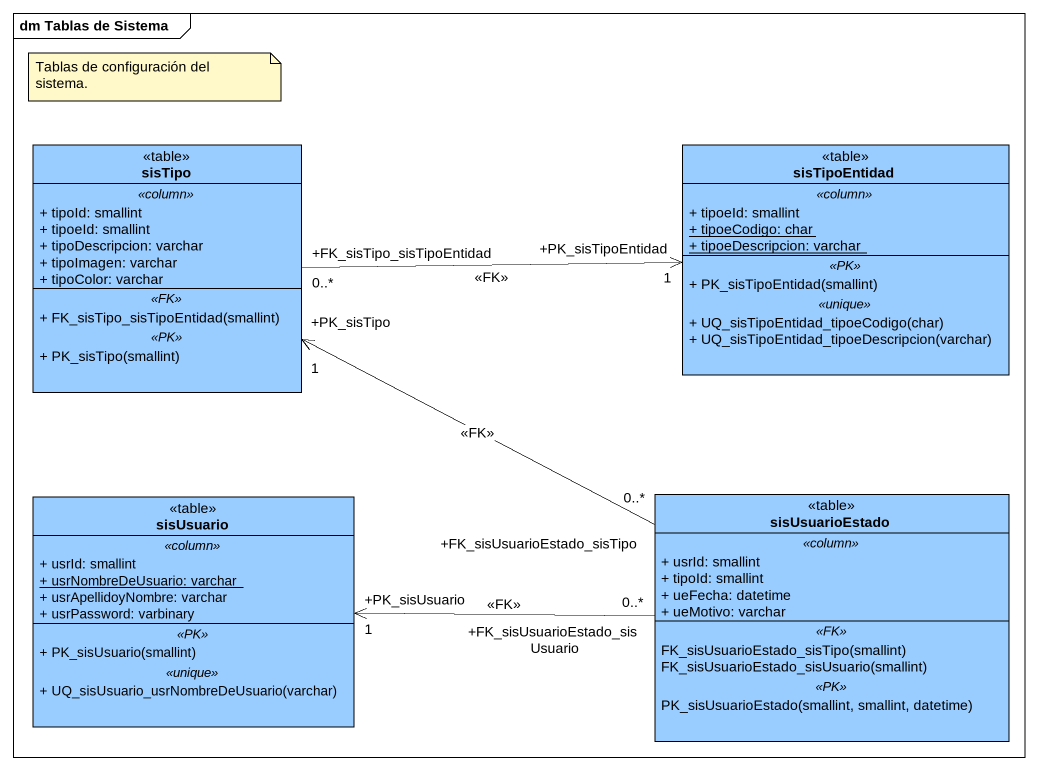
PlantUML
@startuml
mainframe dm Tablas de Sistema
hide circle
hide empty members
skinparam classAttributeIconSize 0
class sisTipo <<table>> #99CCFF {
  .. <<column>> ..
  + tipoId: smallint
  + tipoeId: smallint
  + tipoDescripcion: varchar
  + tipoImagen: varchar
  + tipoColor: varchar
  .. <<FK>> ..
  + FK_sisTipo_sisTipoEntidad(smallint)
  .. <<PK>> ..
  + PK_sisTipo(smallint)
}
class sisTipoEntidad <<table>> #99CCFF {
  .. <<column>> ..
  + tipoeId: smallint
  {static} + tipoeCodigo: char
  {static} + tipoeDescripcion: varchar
  .. <<PK>> ..
  + PK_sisTipoEntidad(smallint)
  .. <<unique>> ..
  + UQ_sisTipoEntidad_tipoeCodigo(char)
  + UQ_sisTipoEntidad_tipoeDescripcion(varchar)
}
class sisUsuario <<table>> #99CCFF {
  .. <<column>> ..
  + usrId: smallint
  {static} + usrNombreDeUsuario: varchar
  + usrApellidoyNombre: varchar
  + usrPassword: varbinary
  .. <<PK>> ..
  + PK_sisUsuario(smallint)
  .. <<unique>> ..
  + UQ_sisUsuario_usrNombreDeUsuario(varchar)
}
class sisUsuarioEstado <<table>> #99CCFF {
  .. <<column>> ..
  + usrId: smallint
  + tipoId: smallint
  + ueFecha: datetime
  + ueMotivo: varchar
  .. <<FK>> ..
  FK_sisUsuarioEstado_sisTipo(smallint)
  FK_sisUsuarioEstado_sisUsuario(smallint)
  .. <<PK>> ..
  PK_sisUsuarioEstado(smallint, smallint, datetime)
}
sisTipo "+FK_sisTipo_sisTipoEntidad\n0..*" -right-> "+PK_sisTipoEntidad\n1" sisTipoEntidad : <<FK>>
sisUsuarioEstado "+FK_sisUsuarioEstado_sisTipo\n0..*" -left-> "+PK_sisTipo\n1" sisTipo : <<FK>>
sisUsuarioEstado "+FK_sisUsuarioEstado_sisUsuario\n0..*" -left-> "+PK_sisUsuario\n1" sisUsuario : <<FK>>
note as N1
  Tablas de configuración del sistema.
end note
@enduml
